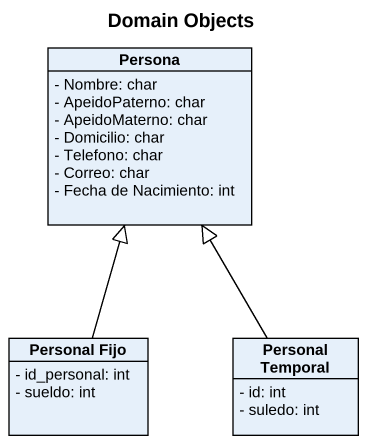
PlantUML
@startuml
title Domain Objects
hide circle
hide empty members
skinparam classAttributeIconSize 0
class Persona {
  - Nombre: char
  - ApeidoPaterno: char
  - ApeidoMaterno: char
  - Domicilio: char
  - Telefono: char
  - Correo: char
  - Fecha de Nacimiento: int
}
class "Personal Fijo" as Personal_Fijo {
  - id_personal: int
  - sueldo: int
}
class "Personal Temporal" as Personal_Temporal {
  - id: int
  - suledo: int
}
Personal_Fijo -up-|> Persona
Personal_Temporal -up-|> Persona
@enduml
